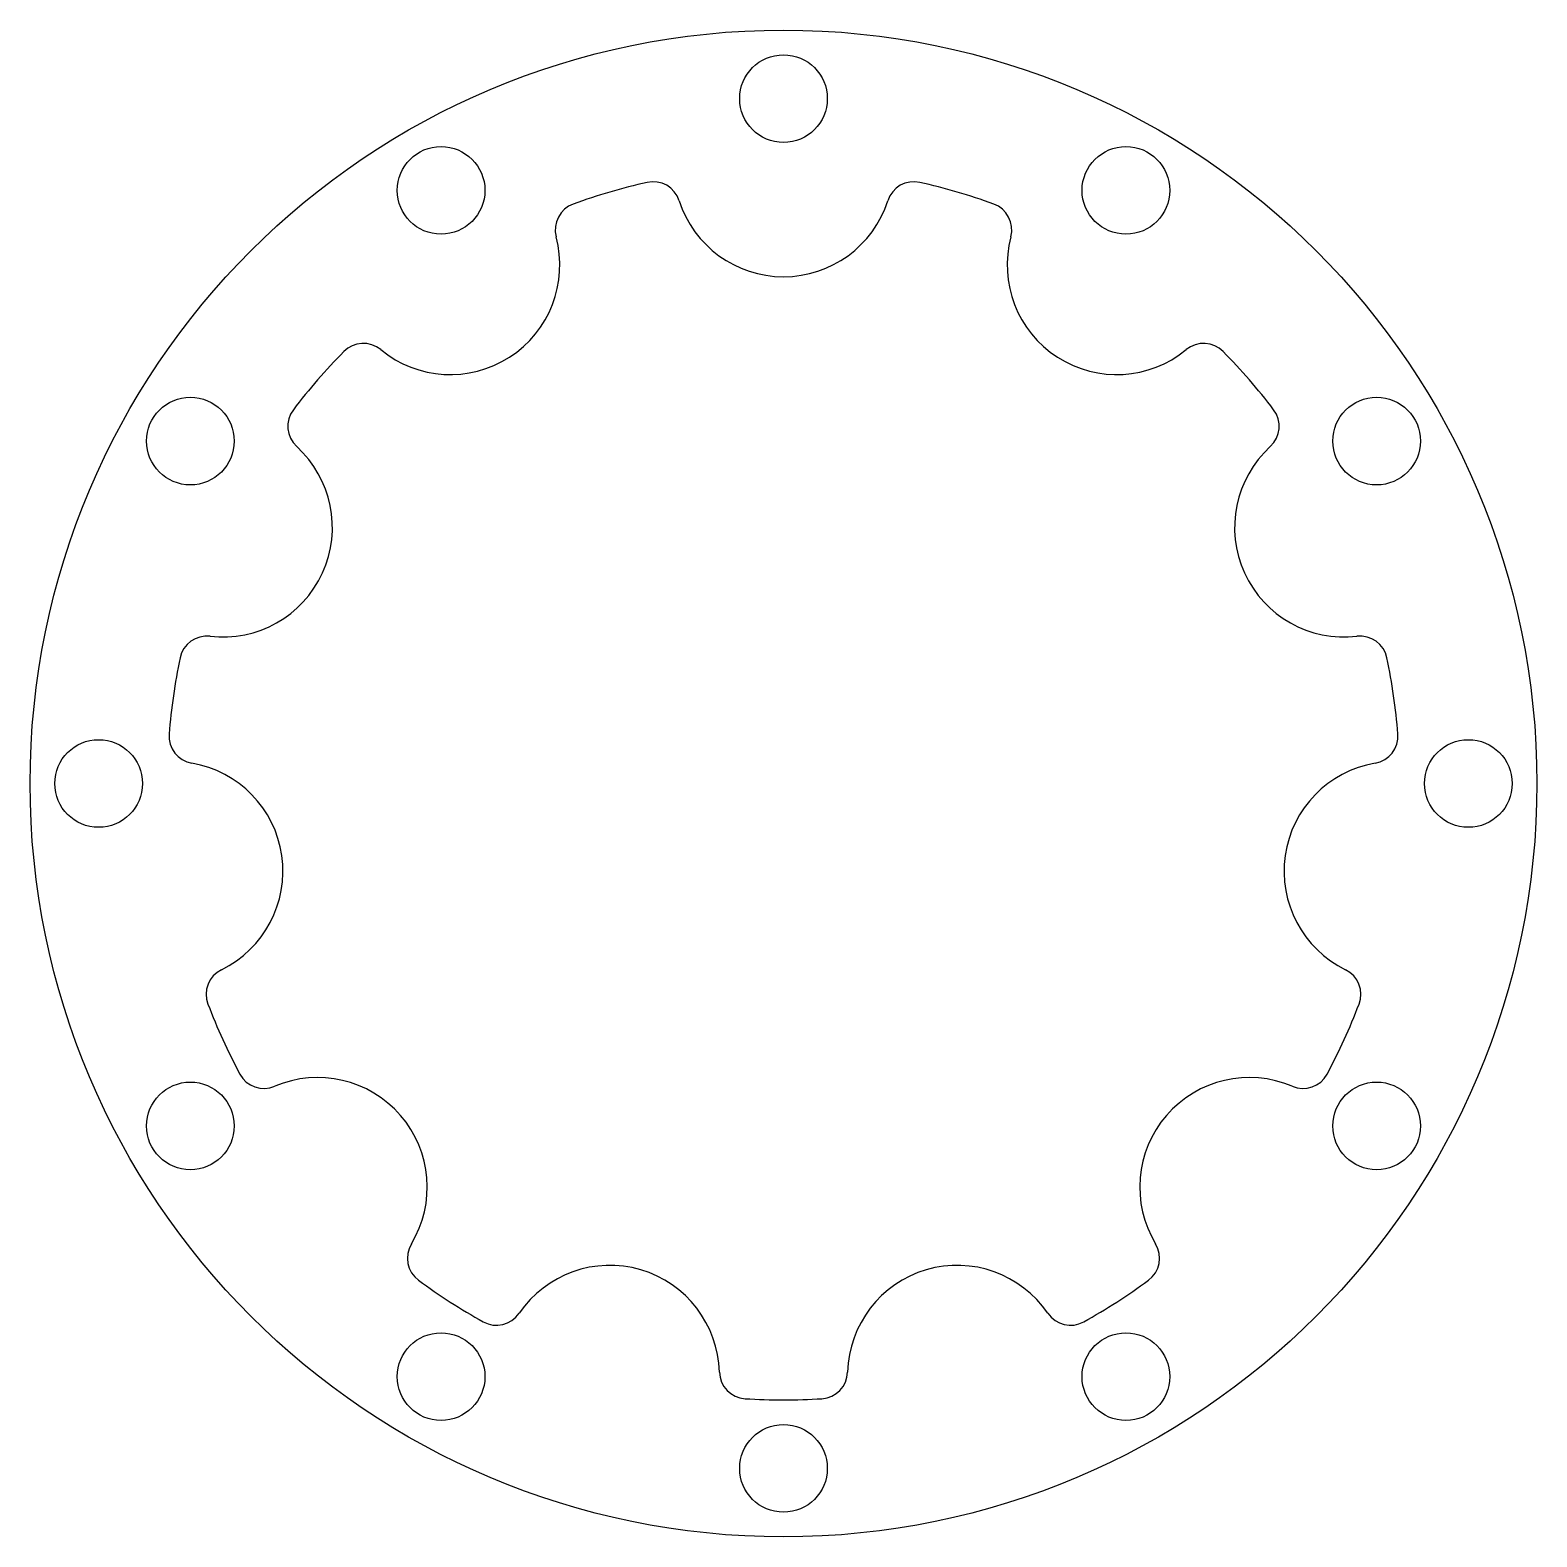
# Model space of a CAD drawing. Header units: millimetres. Extents: x -27.5 to 27.5, y -27.5 to 27.5.
import ezdxf

# ---------------------------------------------------------------- set-up
doc = ezdxf.new("R2010")
doc.units = ezdxf.units.MM

msp = doc.modelspace()

# ---------------------------------------------------------------- linework, layer by layer
at = {"color": 7, "linetype": 'Continuous', "lineweight": 25}
for centre, radius in [((0, 0), 27.5), ((0, 25), 1.6), ((-12.5, 21.651), 1.6), ((12.5, 21.651), 1.6), ((-21.651, 12.5), 1.6), ((21.651, 12.5), 1.6), ((-25, 0), 1.6), ((25, 0), 1.6), ((-21.651, -12.5), 1.6), ((21.651, -12.5), 1.6), ((-12.5, -21.651), 1.6), ((12.5, -21.651), 1.6), ((0, -25), 1.6)]:
    msp.add_circle(centre, radius, dxfattribs=at)
for centre, radius, start, end in [((0, 0), 22.5, 102.7885, 109.9388), ((-4.759, 20.967), 1, 17.8585, 102.7885), ((4.759, 20.967), 1, 77.2115, 162.1415), ((0, 0), 22.5, 70.0612, 77.2115), ((-7.332, 20.211), 1, 109.9388, 194.8688), ((0, 22.5), 4, 197.8585, 342.1415), ((7.332, 20.211), 1, 345.1312, 70.0612), ((-12.164, 18.928), 4, 230.5857, 14.8688), ((12.164, 18.928), 4, 165.1312, 309.4143), ((-15.339, 15.065), 1, 50.5857, 135.5158), ((15.339, 15.065), 1, 44.4842, 129.4143), ((0, 0), 22.5, 135.5158, 142.666), ((0, 0), 22.5, 37.334, 44.4842), ((-17.095, 13.039), 1, 142.666, 227.5961), ((17.095, 13.039), 1, 312.4039, 37.334), ((-20.467, 9.347), 4, 263.313, 47.5961), ((20.467, 9.347), 4, 132.4039, 276.687), ((-21.049, 4.381), 1, 83.313, 168.243), ((21.049, 4.381), 1, 11.757, 96.687), ((0, 0), 22.5, 168.243, 175.3933), ((0, 0), 22.5, 4.6067, 11.757), ((-21.431, 1.727), 1, 175.3933, 260.3234), ((21.431, 1.727), 1, 279.6766, 4.6067), ((-22.271, -3.202), 4, 296.0403, 80.3234), ((22.271, -3.202), 4, 99.6766, 243.9597), ((-20.076, -7.695), 1, 116.0403, 200.9703), ((20.076, -7.695), 1, 339.0297, 63.9597), ((0, 0), 22.5, 200.9703, 208.1206), ((0, 0), 22.5, 331.8794, 339.0297), ((-18.962, -10.134), 1, 208.1206, 293.0506), ((-17.004, -14.734), 4, 328.7676, 113.0506), ((17.004, -14.734), 4, 66.9494, 211.2324), ((18.962, -10.134), 1, 246.9494, 331.8794), ((-12.729, -17.327), 1, 148.7676, 233.6976), ((12.729, -17.327), 1, 306.3024, 31.2324), ((-6.339, -21.589), 4, 1.4948, 145.7779), ((6.339, -21.589), 4, 34.2221, 178.5052), ((0, 0), 22.5, 233.6976, 240.8479), ((0, 0), 22.5, 299.1521, 306.3024), ((-10.473, -18.777), 1, 240.8479, 325.7779), ((10.473, -18.777), 1, 214.2221, 299.1521), ((-1.341, -21.458), 1, 181.4948, 266.4249), ((1.341, -21.458), 1, 273.5751, 358.5052), ((0, 0), 22.5, 266.4249, 273.5751)]:
    msp.add_arc(centre, radius, start, end, dxfattribs=at)

doc.saveas('drawing.dxf')
